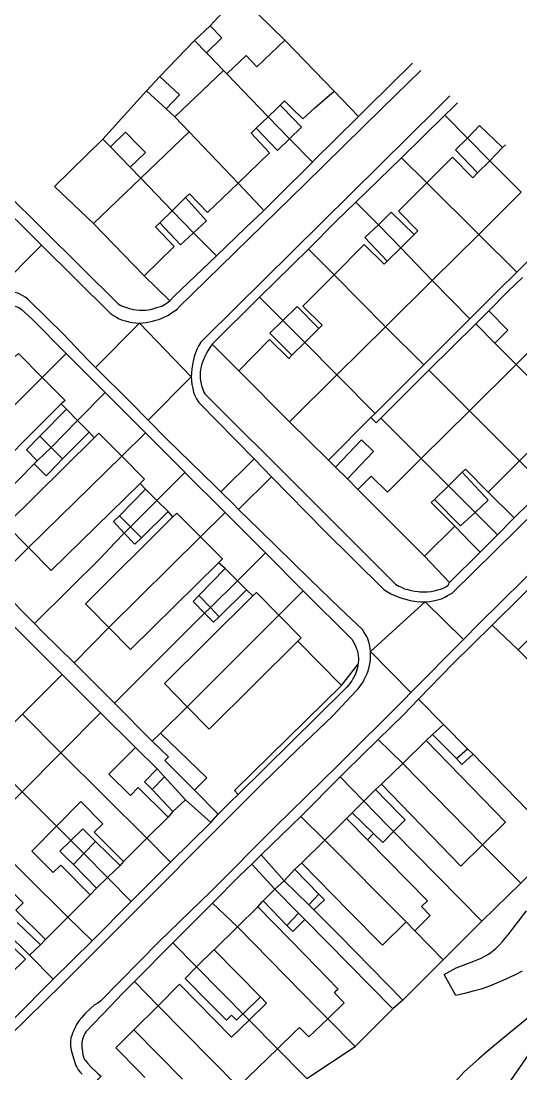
# Model space of a CAD drawing. Header units: millimetres. Extents: x 111502 to 977541, y 8702 to 1044108.
# Drawn here: x 972915.1 to 972991.1, y 471311.6 to 471471.8 of the extents above; entities that cross this region are included whole.
import ezdxf

# ---------------------------------------------------------------- set-up
doc = ezdxf.new("R2010")
doc.units = ezdxf.units.MM
doc.header["$LTSCALE"] = 0.25
doc.layers.add('X HVSS Site Background', color=8, linetype='Continuous')

# ---------------------------------------------------------------- blocks, each defined once
blk = doc.blocks.new('OS MAP')
at = {"layer": 'X HVSS Site Background'}
for points in [[(486640.2, 236041.6), (486681.55, 236000), (486683.05, 235998.5), (486711.65, 235970.2), (486712.05, 235969.95), (486712.5, 235969.8), (486712.95, 235969.6), (486713.4, 235969.45), (486713.8, 235969.35), (486713.95, 235969.3), (486714.45, 235969.25), (486714.9, 235969.2), (486715.85, 235969.2), (486716.3, 235969.25), (486716.8, 235969.35), (486717.7, 235969.65), (486718.1, 235969.8), (486718.3, 235969.85), (486719.1, 235970.35), (486719.5, 235970.65)], [(486737, 236010.3), (486730.95, 236016.24), (486729.99, 236017.18), (486725.64, 236012.49)], [(486723.3, 236010.22), (486725.64, 236012.49)], [(486725.64, 236012.49), (486727.44, 236010.63), (486725.1, 236008.36)], [(486737, 236010.3), (486732.78, 236006.26), (486731.14, 236007.97), (486728.2, 236005.15)], [(486737, 236010.3), (486744.5, 236002.55)], [(486723.3, 236010.22), (486717.99, 236004.77)], [(486725.1, 236008.36), (486723.3, 236010.22)], [(486725.1, 236008.36), (486725.45, 236008), (486727.68, 236005.69)], [(486714.9, 235967.25), (486715.9, 235967.35), (486716.9, 235967.55), (486717.4, 235967.7), (486717.85, 235967.8), (486718.2, 235967.95), (486719.3, 235968.45), (486719.8, 235968.8), (486720.3, 235969.1), (486720.7, 235969.4), (486720.8, 235969.5), (486720.85, 235969.6), (486740.05, 235988.4), (486751.85, 236000), (486757.7, 236005.67)], [(486727.68, 236005.69), (486720.31, 235998.61)], [(486728.2, 236005.15), (486727.68, 236005.69)], [(486748.23, 235998.7), (486749.55, 236000), (486756.44, 236006.77)], [(486717.99, 236004.77), (486715.99, 236002.61)], [(486718.99, 235999.84), (486720.99, 236002), (486718.03, 236004.74), (486717.99, 236004.77)], [(486734.5, 235998.65), (486733.15, 236000), (486728.2, 236005.15)], [(486715.99, 236002.61), (486709.35, 235995.25)], [(486715.99, 236002.61), (486718.99, 235999.84)], [(486736.3, 236000.4), (486736.95, 236001.05), (486738.05, 236000), (486739.75, 235998.35), (486741.6, 236000), (486744.5, 236002.55)], [(486748.23, 235998.7), (486746.97, 236000), (486744.5, 236002.55)], [(486762.12, 236001.8), (486760.3, 236000), (486724.95, 235965.05), (486724.25, 235964.35), (486723.95, 235963.85), (486723.7, 235963.35), (486723.45, 235962.75), (486723.25, 235962.15), (486723.1, 235961.6), (486723.05, 235961.5), (486722.85, 235960.3), (486722.75, 235959.1)], [(486763.29, 236000.78), (486762.5, 236000), (486761.35, 235998.9)], [(486720.31, 235998.61), (486718.99, 235999.84)], [(486734.5, 235998.65), (486735.9, 236000), (486736.3, 236000.4)], [(486737.75, 235995.3), (486739.55, 235997.05), (486736.7, 236000), (486736.3, 236000.4)], [(486720.31, 235998.61), (486722.45, 235996.35)], [(486732.65, 235996.9), (486734.5, 235998.65)], [(486737.75, 235995.3), (486734.5, 235998.65)], [(486741.2, 235991.75), (486741.3, 235991.85), (486748.23, 235998.7)], [(486761.35, 235998.9), (486754.75, 235992.4)], [(486764.8, 235995.4), (486761.35, 235998.9)], [(486710.48, 235994.08), (486712.71, 235996.24), (486712.79, 235996.32), (486714.66, 235994.38), (486715.71, 235993.3), (486715.8, 235993.2), (486713.49, 235990.97)], [(486722.45, 235996.35), (486715.1, 235989.3)], [(486729.9, 235988.55), (486722.45, 235996.35)], [(486729.9, 235988.55), (486734.7, 235993.15), (486731.9, 235996.15), (486732.65, 235996.9)], [(486732.65, 235996.9), (486735.9, 235993.5), (486737.75, 235995.3)], [(486764.8, 235995.4), (486766.65, 235997.3), (486770.15, 235993.95)], [(486707.9, 235982.4), (486702, 235988.05), (486709.35, 235995.25)], [(486710.48, 235994.08), (486709.35, 235995.25)], [(486741.2, 235991.75), (486737.75, 235995.3)], [(486766.3, 235990.1), (486763, 235993.6), (486764.8, 235995.4)], [(486768.2, 235991.95), (486764.8, 235995.4)], [(486770.15, 235993.95), (486770.59, 235994.39)], [(486713.49, 235990.97), (486710.48, 235994.08)], [(486768.2, 235991.95), (486770.15, 235993.95)], [(486733.8, 235984.4), (486735.85, 235986.4), (486741.2, 235991.75)], [(486754.75, 235992.4), (486747.8, 235985.65)], [(486758.6, 235988.6), (486754.75, 235992.4)], [(486758.6, 235988.6), (486762.5, 235992.5), (486765.6, 235989.35), (486766.3, 235990.1)], [(486766.3, 235990.1), (486768.2, 235991.95)], [(486772.95, 235987.15), (486768.2, 235991.95)], [(486715.1, 235989.3), (486713.49, 235990.97)], [(486715.1, 235989.3), (486707.9, 235982.4)], [(486719.9, 235984.35), (486715.1, 235989.3)], [(486721.9, 235986.35), (486722.5, 235986.9), (486725.25, 235984.1), (486729.9, 235988.55)], [(486733.8, 235984.4), (486733.3, 235984.95), (486729.9, 235988.55)], [(486756.7, 235980.75), (486757.25, 235981.3), (486754.3, 235984.3), (486758.6, 235988.6)], [(486766.5, 235980.75), (486758.6, 235988.6)], [(486692.2, 235986.82), (486699.98, 235979.12)], [(486719.9, 235984.35), (486721.9, 235986.35)], [(486723.15, 235981), (486725.1, 235982.8), (486721.9, 235986.35)], [(486772.95, 235987.15), (486766.5, 235980.75)], [(486747.8, 235985.65), (486744.85, 235982.75), (486740.6, 235978.5)], [(486751.25, 235982.2), (486747.8, 235985.65)], [(486718, 235982.5), (486719.9, 235984.35)], [(486723.15, 235981), (486719.9, 235984.35)], [(486731.08, 235981.79), (486733.8, 235984.4)], [(486751.25, 235982.2), (486753.2, 235984.15), (486756.7, 235980.75)], [(486707.9, 235982.4), (486715.6, 235974.45)], [(486715.6, 235974.45), (486720.2, 235978.9), (486717.35, 235981.9), (486718, 235982.5)], [(486718, 235982.5), (486721.15, 235979.15), (486723.15, 235981)], [(486726.6, 235977.5), (486731.08, 235981.79)], [(486752.6, 235976.65), (486749.2, 235980.25), (486751.25, 235982.2)], [(486754.65, 235978.7), (486751.25, 235982.2)], [(486723.15, 235981), (486726.6, 235977.5)], [(486754.65, 235978.7), (486756.7, 235980.75)], [(486766.5, 235980.75), (486759.45, 235973.75)], [(486772.3, 235975), (486766.5, 235980.75)], [(486778.7, 235981.35), (486772.3, 235975)], [(486693.2, 235972.3), (486699.98, 235979.12)], [(486699.98, 235979.12), (486710.5, 235968.7), (486710.95, 235968.4), (486711.4, 235968.15), (486711.8, 235967.9), (486712.3, 235967.7), (486712.8, 235967.6), (486713.3, 235967.45), (486713.75, 235967.35), (486714.35, 235967.3), (486714.9, 235967.25)], [(486740.6, 235978.5), (486733.15, 235971.2)], [(486744.5, 235974.6), (486740.6, 235978.5)], [(486744.5, 235974.6), (486749.1, 235979.2), (486752.15, 235976.2), (486752.6, 235976.65)], [(486752.6, 235976.65), (486754.65, 235978.7)], [(486759.45, 235973.75), (486754.65, 235978.7)], [(486719.5, 235970.65), (486720.2, 235971.35), (486726.6, 235977.5)], [(486715.6, 235974.45), (486719.5, 235970.65)], [(486742.2, 235966.45), (486742.7, 235966.95), (486739.75, 235969.85), (486744.5, 235974.6)], [(486752.35, 235966.7), (486744.5, 235974.6)], [(486759.45, 235973.75), (486752.35, 235966.7)], [(486765.15, 235967.9), (486759.45, 235973.75)], [(486772.3, 235975), (486769.4, 235972.15), (486765.15, 235967.9)], [(486773.15, 235974.2), (486771, 235972.1), (486768.03, 235969.11)], [(486708.2, 235960.51), (486707.05, 235961.65), (486703.3, 235965.6), (486698.2, 235970.65), (486697.9, 235970.95), (486697.5, 235971.2), (486696.8, 235971.6), (486696.4, 235971.8), (486695.95, 235971.9), (486695.15, 235972.05), (486694.35, 235972.15), (486693.2, 235972.3)], [(486692.52, 235970.53), (486692.7, 235970.55), (486693.2, 235970.55), (486693.7, 235970.5), (486694.7, 235970.3), (486695.6, 235970), (486696.1, 235969.8), (486696.55, 235969.6), (486696.9, 235969.35), (486698.55, 235967.9), (486703.75, 235962.65)], [(486733.15, 235971.2), (486725.95, 235964.05)], [(486736.7, 235967.65), (486733.15, 235971.2)], [(486736.7, 235967.65), (486738.9, 235969.8), (486742.2, 235966.45)], [(486768.03, 235969.11), (486766.05, 235967.15)], [(486768.97, 235964.2), (486770.95, 235966.16), (486768.03, 235969.11)], [(486714.9, 235967.25), (486708.2, 235960.51)], [(486714.9, 235967.25), (486722.75, 235959.1)], [(486738.1, 235962.35), (486734.75, 235965.7), (486736.7, 235967.65)], [(486740.05, 235964.3), (486736.7, 235967.65)], [(486765.15, 235967.9), (486758.15, 235960.9)], [(486766.05, 235967.15), (486758.9, 235960.1)], [(486766.05, 235967.15), (486768.97, 235964.2)], [(486779.3, 235968.05), (486772.2, 235960.95)], [(486740.05, 235964.3), (486742.2, 235966.45)], [(486752.35, 235966.7), (486744.95, 235959.4)], [(486758.15, 235960.9), (486752.35, 235966.7)], [(486758.35, 235924.85), (486759, 235924.9), (486759.6, 235925), (486760.25, 235925.15), (486760.85, 235925.3), (486761.35, 235925.55), (486761.75, 235925.8), (486762.45, 235926.15), (486788.5, 235951.8), (486802.87, 235966.14)], [(486725.95, 235964.05), (486725.6, 235963.55), (486725.3, 235963.05), (486725.1, 235962.7), (486724.85, 235962.15), (486724.6, 235961.55), (486724.4, 235961.05), (486724.25, 235960.45), (486724.15, 235959.85), (486724.15, 235958.9), (486724.2, 235958.45), (486724.4, 235957.55), (486724.55, 235957.2), (486724.7, 235956.75), (486724.85, 235956.5), (486739.45, 235941.95), (486739.82, 235941.58)], [(486725.95, 235964.05), (486730, 235960)], [(486730, 235960), (486734.7, 235964.75), (486737.6, 235961.85), (486738.1, 235962.35)], [(486738.1, 235962.35), (486740.05, 235964.3)], [(486744.95, 235959.4), (486740.05, 235964.3)], [(486772.2, 235960.95), (486768.97, 235964.2)], [(486696, 235962.15), (486696.5, 235962.65), (486700.1, 235959)], [(486703.75, 235962.65), (486700.1, 235959)], [(486703.75, 235962.65), (486703.8, 235962.6), (486709.7, 235956.7)], [(486758.15, 235960.9), (486750.75, 235953.5)], [(486807.4, 235962.17), (486803.5, 235958.2), (486793.25, 235948.15), (486780.05, 235934.85), (486766.55, 235921.5), (486764.17, 235919.1)], [(486772.2, 235960.95), (486765.1, 235953.9)], [(486776.4, 235956.75), (486772.2, 235960.95)], [(486700.1, 235959), (486686.25, 235945.15)], [(486700.1, 235959), (486703.6, 235955.5), (486703, 235954.95)], [(486716.21, 235952.49), (486713.6, 235955.15), (486708.2, 235960.51)], [(486722.75, 235959.1), (486716.21, 235952.49)], [(486722.75, 235959.1), (486722.85, 235957.9), (486723, 235957.3), (486723.15, 235956.75), (486723.35, 235956.25), (486723.6, 235955.75), (486723.85, 235955.3), (486723.95, 235955.15), (486732.33, 235946.59)], [(486737.75, 235952.25), (486730, 235960)], [(486744.95, 235959.4), (486737.75, 235952.25)], [(486750.75, 235953.5), (486744.95, 235959.4)], [(486758.9, 235960.1), (486751.6, 235952.8)], [(486765.1, 235953.9), (486758.9, 235960.1)], [(486709.7, 235956.7), (486705.5, 235952.45)], [(486709.7, 235956.7), (486715.83, 235950.57)], [(486703, 235954.95), (486689.7, 235941.7), (486688, 235940), (486684.56, 235943.44)], [(486703.8, 235954.15), (486703, 235954.95)], [(486772.7, 235946.3), (486777.4, 235950.95), (486773.95, 235954.35), (486774.45, 235954.85)], [(486703.8, 235954.15), (486699.75, 235950.05)], [(486703.8, 235954.15), (486705.5, 235952.45)], [(486750.12, 235952.88), (486743.65, 235946.4)], [(486750.75, 235953.5), (486750.12, 235952.88)], [(486751.6, 235952.8), (486750.9, 235952.1), (486750.12, 235952.88)], [(486757.75, 235946.65), (486751.6, 235952.8)], [(486765.1, 235953.9), (486757.75, 235946.65)], [(486772.7, 235946.3), (486765.1, 235953.9)], [(486705.5, 235952.45), (486701.45, 235948.35)], [(486705.5, 235952.45), (486707.25, 235950.65)], [(486727.28, 235941.59), (486726.35, 235942.5), (486719, 235949.65), (486716.21, 235952.49)], [(486743.65, 235946.4), (486737.75, 235952.25)], [(486698.05, 235933.1), (486694.65, 235936.55), (486708, 235949.8)], [(486699.75, 235950.05), (486697.7, 235947.98), (486699.37, 235946.32)], [(486701.45, 235948.35), (486699.75, 235950.05)], [(486707.25, 235950.65), (486703.2, 235946.6)], [(486707.25, 235950.65), (486708, 235949.8)], [(486708, 235949.8), (486708.75, 235950.5), (486712.2, 235947)], [(486715.83, 235950.57), (486712.2, 235947)], [(486715.83, 235950.57), (486716, 235950.4), (486721.8, 235944.55), (486721.83, 235944.53)], [(486744.71, 235945.34), (486748.66, 235949.51), (486750.52, 235947.74), (486746.53, 235943.54)], [(486701.45, 235948.35), (486700.52, 235947.43), (486699.37, 235946.32)], [(486703.2, 235946.6), (486701.45, 235948.35)], [(486712.2, 235947), (486698.05, 235933.1)], [(486698.91, 235945.84), (486700.74, 235944.03), (486702.32, 235945.68), (486703.2, 235946.6)], [(486699.37, 235946.32), (486698.91, 235945.84)], [(486712.2, 235947), (486715.65, 235943.5), (486715, 235942.85)], [(486732.33, 235946.59), (486727.28, 235941.59)], [(486732.33, 235946.59), (486734.99, 235943.87)], [(486744.71, 235945.34), (486744.4, 235945.65), (486743.65, 235946.4)], [(486757.75, 235946.65), (486752.61, 235941.51), (486750.16, 235943.96), (486748.14, 235941.94)], [(486761.9, 235942.5), (486757.75, 235946.65)], [(486767.95, 235941.55), (486772.7, 235946.3)], [(486776.65, 235942.3), (486772.7, 235946.3)], [(486698.91, 235945.84), (486691.67, 235938.55)], [(486746.53, 235943.54), (486744.71, 235945.34)], [(486764, 235944.55), (486764.5, 235945.05), (486767.95, 235941.55)], [(486721.83, 235944.53), (486717.55, 235940.25)], [(486721.83, 235944.53), (486727.93, 235938.43)], [(486734.99, 235943.87), (486729.98, 235938.92)], [(486734.99, 235943.87), (486742.95, 235935.75), (486752.05, 235926.75), (486753.15, 235926.05), (486754.35, 235925.55), (486754.95, 235925.35), (486755.2, 235925.3), (486755.75, 235925.15), (486756.4, 235925), (486757.1, 235924.9), (486757.7, 235924.85), (486758.35, 235924.85)], [(486748.14, 235941.94), (486746.53, 235943.54)], [(486761.9, 235942.5), (486764, 235944.55)], [(486764, 235944.55), (486767.95, 235940.3), (486765.95, 235938.45)], [(486715, 235942.85), (486701.5, 235929.6), (486698.05, 235933.1)], [(486715.8, 235942), (486711.85, 235937.95)], [(486715.8, 235942), (486715, 235942.85)], [(486717.55, 235940.25), (486715.8, 235942)], [(486729.98, 235938.92), (486729.2, 235939.69), (486727.28, 235941.59)], [(486739.82, 235941.58), (486753.85, 235927.55), (486754.35, 235927.25), (486754.75, 235927.1), (486755.2, 235926.85), (486755.75, 235926.7), (486756.25, 235926.55), (486756.8, 235926.45), (486757.3, 235926.4), (486757.55, 235926.35), (486758.7, 235926.35), (486759.25, 235926.4), (486759.75, 235926.5), (486760.3, 235926.65), (486760.7, 235926.8), (486761.15, 235926.95), (486761.5, 235927.15), (486761.85, 235927.4), (486762.05, 235927.8)], [(486748.14, 235941.94), (486758.25, 235931.8)], [(486759.8, 235940.4), (486761.9, 235942.5)], [(486763.05, 235864.95), (486761.25, 235868.15), (486763.1, 235869.15), (486765.35, 235870.05), (486766.8, 235870.6), (486768.1, 235871.3), (486769.1, 235872.1), (486769.65, 235872.65), (486770.15, 235873.2), (486771.15, 235874.4), (486771.6, 235875), (486772.1, 235875.65), (486773.75, 235877.85)], [(486765.95, 235938.45), (486761.9, 235942.5)], [(486771.9, 235937.65), (486767.95, 235941.55)], [(486771.9, 235937.65), (486776.65, 235942.3)], [(486717.55, 235940.25), (486713.55, 235936.25)], [(486719.25, 235938.6), (486717.55, 235940.25)], [(486762.85, 235936.35), (486759.3, 235939.95), (486759.8, 235940.4)], [(486765.95, 235938.45), (486763.75, 235936.4), (486759.8, 235940.4)], [(486719.25, 235938.6), (486715.2, 235934.6)], [(486720, 235937.8), (486719.25, 235938.6)], [(486720, 235937.8), (486720.6, 235938.35), (486724.2, 235934.75)], [(486727.93, 235938.43), (486724.2, 235934.75)], [(486727.93, 235938.43), (486734.08, 235932.28)], [(486750.05, 235917.3), (486749.95, 235918.1), (486749.85, 235918.55), (486749.8, 235918.75), (486749.65, 235919.2), (486749.5, 235919.6), (486749.3, 235919.9), (486749.05, 235920.3), (486748.85, 235920.65), (486745.45, 235923.85), (486740.8, 235928.3), (486733.15, 235935.8), (486729.98, 235938.92)], [(486765.95, 235938.45), (486769.35, 235935.05)], [(486710.25, 235920.95), (486707.49, 235923.74), (486706.7, 235924.55), (486720, 235937.8)], [(486712.6, 235935.3), (486710.95, 235937.05), (486711.85, 235937.95)], [(486711.85, 235937.95), (486713.55, 235936.25)], [(486769.35, 235935.05), (486771.9, 235937.65)], [(486712.6, 235935.3), (486711.2, 235933.85), (486708.9, 235931.4), (486704.35, 235926.95), (486698.95, 235921.55)], [(486713.55, 235936.25), (486712.6, 235935.3)], [(486715.2, 235934.6), (486714.18, 235933.62), (486712.6, 235935.3)], [(486713.55, 235936.25), (486715.2, 235934.6)], [(486758.25, 235931.8), (486762.85, 235936.35)], [(486765.38, 235933.79), (486762.85, 235936.35)], [(486773.1, 235868.65), (486772.15, 235868.15), (486771.2, 235867.7), (486770.2, 235867.25), (486768.15, 235866.4), (486766.9, 235865.95), (486765.65, 235865.6), (486764.35, 235865.25), (486763.05, 235864.95)], [(486766.75, 235932.4), (486769.35, 235935.05)], [(486724.2, 235934.75), (486710.25, 235920.95)], [(486724.2, 235934.75), (486727.55, 235931.4), (486726.95, 235930.8)], [(486766.75, 235932.4), (486765.38, 235933.79)], [(486698.05, 235933.1), (486692.7, 235927.85)], [(486734.08, 235932.28), (486731.7, 235929.92), (486729.8, 235928.05)], [(486734.08, 235932.28), (486739.83, 235926.52)], [(486762.05, 235927.8), (486758.25, 235931.8)], [(486762.05, 235927.8), (486766.75, 235932.4)], [(486726.95, 235930.8), (486713.55, 235917.6), (486710.25, 235920.95)], [(486727.95, 235929.9), (486726.95, 235930.8)], [(486727.95, 235929.9), (486723.95, 235925.8)], [(486729.8, 235928.05), (486727.95, 235929.9)], [(486698.95, 235921.55), (486694.04, 235926.5), (486692.7, 235927.85)], [(486729.8, 235928.05), (486725.7, 235924)], [(486731.2, 235926.65), (486729.8, 235928.05)], [(486775.65, 235928.35), (486772.95, 235925.65), (486768.55, 235921.3)], [(486722.15, 235908.9), (486718.7, 235912.45), (486732.15, 235925.75)], [(486723.95, 235925.8), (486723.05, 235924.9), (486724.8, 235923.1)], [(486725.7, 235924), (486723.95, 235925.8)], [(486731.2, 235926.65), (486727.05, 235922.55)], [(486732.15, 235925.75), (486731.2, 235926.65)], [(486732.15, 235925.75), (486732.7, 235926.25), (486736.1, 235922.8)], [(486739.83, 235926.52), (486736.1, 235922.8)], [(486739.83, 235926.52), (486747.2, 235919.15), (486747.6, 235918.45), (486747.75, 235918.1), (486747.9, 235917.7), (486748.05, 235917.4), (486748.15, 235916.6), (486748.2, 235916.4), (486748.2, 235915.95), (486748.15, 235915.55), (486748.12, 235915.32)], [(486692.05, 235924.85), (486703.15, 235913.8)], [(486725.7, 235924), (486724.8, 235923.1)], [(486727.05, 235922.55), (486725.7, 235924)], [(486750.05, 235917.3), (486758.35, 235924.85)], [(486758.35, 235924.85), (486764.17, 235919.1)], [(486724.8, 235923.1), (486711.1, 235909.45)], [(486736.1, 235922.8), (486722.15, 235908.9)], [(486724.8, 235923.1), (486726.15, 235921.75), (486727.05, 235922.55)], [(486736.1, 235922.8), (486739.5, 235919.35), (486739, 235918.85)], [(486704.95, 235915.55), (486700.2, 235920.25), (486698.95, 235921.55)], [(486710.25, 235920.95), (486704.95, 235915.55)], [(486768.55, 235921.3), (486762.55, 235915.4), (486757.35, 235910.05)], [(486772.5, 235917.55), (486768.55, 235921.3)], [(486772.5, 235917.55), (486777, 235922), (486780.1, 235918.95), (486780.65, 235919.5)], [(486764.17, 235919.1), (486756.18, 235911.04)], [(486739, 235918.85), (486725.5, 235905.5), (486722.15, 235908.9)], [(486739, 235918.85), (486745.65, 235912.1)], [(486780.3, 235909.6), (486772.5, 235917.55)], [(486689.45, 235853.05), (486695.2, 235858.9), (486703.15, 235866.7), (486717.25, 235880.8), (486724.7, 235888.3), (486733.5, 235897.1), (486739.05, 235902.5), (486744.25, 235907.45), (486747.8, 235911.25), (486748.1, 235911.55), (486748.5, 235912), (486748.8, 235912.5), (486748.9, 235912.6), (486749.1, 235913.05), (486749.55, 235913.95), (486749.65, 235914.2), (486749.8, 235914.7), (486749.9, 235915.15), (486750, 235915.65), (486750.05, 235916.05), (486750.05, 235917.3)], [(486756.18, 235911.04), (486750.05, 235917.3)], [(486711.1, 235909.45), (486704.95, 235915.55)], [(486748.12, 235915.32), (486748.1, 235915.1), (486748, 235914.65), (486747.7, 235913.75), (486747.5, 235913.4), (486747.4, 235913.25), (486747.2, 235912.85), (486746.7, 235912.15), (486746.4, 235911.8), (486746.05, 235911.45), (486729.91, 235895.54)], [(486745.65, 235912.1), (486748.12, 235915.32)], [(486697.1, 235907.75), (486703.15, 235913.8)], [(486703.15, 235913.8), (486709, 235907.95)], [(486756.18, 235911.04), (486755.15, 235910), (486745.05, 235899.9), (486735.5, 235890.55), (486725.75, 235880.8), (486717.85, 235873.1), (486709, 235864.1), (486708.55, 235863.8), (486708, 235863.5), (486707.5, 235863.05), (486706.6, 235862.15), (486706.15, 235861.6), (486705.75, 235861.15), (486705.35, 235860.55), (486705.2, 235860.2), (486705, 235859.9), (486704.85, 235859.55), (486704.7, 235859.25), (486704.6, 235858.9), (486704.55, 235858.8), (486704.45, 235858.45), (486704.4, 235858.05), (486704.4, 235857.3), (486704.5, 235856.65), (486704.7, 235855.95), (486705.15, 235854.6), (486705.3, 235854.2), (486705.4, 235854.05), (486705.6, 235853.65), (486705.9, 235853.3), (486706.2, 235853)], [(486745.65, 235912.1), (486729.35, 235896.13), (486729.91, 235895.54)], [(486716.85, 235903.65), (486711.1, 235909.45)], [(486757.35, 235910.05), (486755.05, 235907.65), (486751.2, 235903.9)], [(486761.15, 235906.2), (486757.35, 235910.05)], [(486691.2, 235901.9), (486697.1, 235907.75)], [(486702.95, 235901.9), (486697.1, 235907.75)], [(486702.95, 235901.9), (486709, 235907.95)], [(486709, 235907.95), (486714.3, 235902.7)], [(486722.15, 235908.9), (486718.11, 235904.89)], [(486761.15, 235906.2), (486759.5, 235904.65)], [(486764.8, 235902.5), (486761.15, 235906.2)], [(486718.11, 235904.89), (486716.85, 235903.65)], [(486723.3, 235896.2), (486725.15, 235898.05), (486718.11, 235904.89)], [(486759.5, 235904.65), (486758.5, 235903.75)], [(486763.15, 235901), (486759.5, 235904.65)], [(486723.3, 235896.2), (486718.75, 235900.7), (486719.3, 235901.25), (486716.85, 235903.65)], [(486751.2, 235903.9), (486746.2, 235899), (486745.45, 235898.25)], [(486754.95, 235900.25), (486751.2, 235903.9)], [(486754.95, 235900.25), (486758.5, 235903.75)], [(486758.5, 235903.75), (486770.6, 235891.35), (486767.1, 235887.9)], [(486691.2, 235901.9), (486697.05, 235895.95)], [(486697.05, 235895.95), (486702.95, 235901.9)], [(486716.05, 235888.9), (486702.95, 235901.9)], [(486714.3, 235902.7), (486710.25, 235898.65), (486713.55, 235895.4), (486714.7, 235896.6), (486719.25, 235892.1)], [(486714.3, 235902.7), (486717.6, 235899.45)], [(486763.15, 235901), (486764.8, 235902.5)], [(486765.65, 235901.65), (486763.95, 235900.1), (486763.15, 235901)], [(486765.65, 235901.65), (486764.8, 235902.5)], [(486765.65, 235901.65), (486778.9, 235888.05), (486772.9, 235882.05)], [(486751.7, 235897.1), (486754.95, 235900.25)], [(486767.1, 235887.9), (486754.95, 235900.25)], [(486716.85, 235896.3), (486715.65, 235897.45), (486717.6, 235899.45)], [(486718.7, 235898.25), (486716.85, 235896.3)], [(486717.6, 235899.45), (486718.7, 235898.25)], [(486718.7, 235898.25), (486721.9, 235894.75)], [(486745.45, 235898.25), (486739.45, 235892.2)], [(486749.05, 235894.5), (486745.45, 235898.25)], [(486751.7, 235897.1), (486750.8, 235896.3)], [(486767.1, 235887.9), (486763.8, 235884.65), (486751.7, 235897.1)], [(486690.95, 235889.8), (486697.05, 235895.95)], [(486697.05, 235895.95), (486702.3, 235890.7)], [(486720, 235892.95), (486716.85, 235896.3)], [(486723.3, 235896.2), (486726.9, 235892.55)], [(486729.91, 235895.54), (486728.75, 235894.4), (486726.9, 235892.55)], [(486750.8, 235896.3), (486749.05, 235894.5)], [(486753.55, 235889.9), (486755.3, 235891.7), (486754.48, 235892.53), (486750.8, 235896.3)], [(486712.5, 235885.35), (486708, 235889.8), (486709.35, 235891.1), (486706, 235894.45), (486702.3, 235890.7)], [(486721.9, 235894.75), (486720, 235892.95)], [(486725.75, 235891.3), (486721.9, 235894.75)], [(486747.27, 235892.73), (486749.05, 235894.5)], [(486753.55, 235889.9), (486752.73, 235890.73), (486749.05, 235894.5)], [(486719.25, 235892.1), (486716.05, 235888.9)], [(486720, 235892.95), (486719.25, 235892.1)], [(486725.75, 235891.3), (486726.9, 235892.55)], [(486739.45, 235892.2), (486738.1, 235890.85), (486733.43, 235886.37)], [(486743.1, 235888.6), (486739.45, 235892.2)], [(486743.1, 235888.6), (486746.41, 235891.89)], [(486746.41, 235891.89), (486747.27, 235892.73)], [(486749.58, 235888.66), (486746.45, 235891.85), (486746.41, 235891.89)], [(486750.52, 235889.61), (486747.27, 235892.73)], [(486702.3, 235890.7), (486698.55, 235886.9), (486701.8, 235883.65), (486702.95, 235884.8), (486707.4, 235880.3)], [(486702.3, 235890.7), (486704.45, 235888.52)], [(486708.2, 235888.4), (486706.29, 235890.34), (486704.45, 235888.52)], [(486719.65, 235885.25), (486725.75, 235891.3)], [(486690.95, 235889.8), (486704, 235876.9)], [(486704.45, 235888.52), (486702.81, 235886.91), (486703.97, 235885.77), (486704.85, 235884.9)], [(486704.45, 235888.52), (486705.57, 235887.42), (486706.45, 235886.55)], [(486716.05, 235888.9), (486712.5, 235885.35)], [(486716.05, 235888.9), (486719.65, 235885.25)], [(486739.55, 235885.1), (486743.1, 235888.6)], [(486755.45, 235876.15), (486743.1, 235888.6)], [(486749.58, 235888.66), (486750.52, 235889.61)], [(486749.58, 235888.66), (486758.7, 235879.35), (486757.82, 235878.48), (486759.14, 235877.14), (486756.77, 235874.8)], [(486750.52, 235889.61), (486751.9, 235888.25), (486753.55, 235889.9)], [(486767, 235876.25), (486753.55, 235889.9)], [(486706.45, 235886.55), (486708.2, 235888.4)], [(486708.2, 235888.4), (486711.95, 235884.75)], [(486772.9, 235882.05), (486767.1, 235887.9)], [(486704.85, 235884.9), (486706.45, 235886.55)], [(486706.45, 235886.55), (486710.05, 235882.9)], [(486712.5, 235885.35), (486711.95, 235884.75)], [(486733.43, 235886.37), (486733.2, 235886.15), (486732, 235884.95)], [(486736.9, 235882.4), (486733.43, 235886.37)], [(486708.35, 235881.3), (486704.85, 235884.9)], [(486711.95, 235884.75), (486710.05, 235882.9)], [(486713.65, 235879.25), (486719.65, 235885.25)], [(486732, 235884.95), (486730.1, 235883.15), (486726, 235879)], [(486735.5, 235881.15), (486732, 235884.95)], [(486736.9, 235882.4), (486738.5, 235884.15)], [(486738.5, 235884.15), (486739.55, 235885.1)], [(486742.2, 235880.4), (486738.57, 235884.07), (486738.5, 235884.15)], [(486746.76, 235877.77), (486739.58, 235885.08), (486739.55, 235885.1)], [(486700.6, 235873.5), (486696.1, 235877.95), (486697.2, 235879.05), (486693.9, 235882.35), (486690.4, 235878.85)], [(486710.05, 235882.9), (486708.35, 235881.3)], [(486710.05, 235882.9), (486713.65, 235879.25)], [(486735.5, 235881.15), (486736.9, 235882.4)], [(486740.65, 235878.75), (486736.9, 235882.4)], [(486708.35, 235881.3), (486707.4, 235880.3)], [(486733.7, 235879.35), (486735.5, 235881.15)], [(486739.1, 235877.5), (486735.5, 235881.15)], [(486772.9, 235882.05), (486767, 235876.25)], [(486707.4, 235880.3), (486704, 235876.9)], [(486707.7, 235873.3), (486713.65, 235879.25)], [(486726, 235879), (486720, 235872.95)], [(486729.8, 235875.4), (486726, 235879)], [(486732.9, 235878.45), (486733.56, 235879.2), (486733.7, 235879.35)], [(486733.7, 235879.35), (486733.71, 235879.34), (486737.3, 235875.6)], [(486742.2, 235880.4), (486740.65, 235878.75)], [(486742.2, 235880.4), (486743.05, 235879.5), (486741.45, 235878)], [(486690.4, 235878.85), (486687.2, 235875.65), (486690.55, 235872.3), (486691.18, 235872.96), (486689.43, 235874.64), (486689.9, 235875.12), (486691.34, 235876.6), (486693.09, 235874.89), (486694.05, 235873.95), (486696.27, 235871.77), (486697.56, 235870.51), (486696.7, 235869.65), (486696.1, 235869.05), (486692.2, 235865.1)], [(486729.8, 235875.4), (486732.9, 235878.45)], [(486743.55, 235861.4), (486746.06, 235863.87), (486744.57, 235865.39), (486744.95, 235865.76), (486745.15, 235865.95), (486740.12, 235871.08), (486732.9, 235878.45)], [(486737.3, 235875.6), (486739.1, 235877.5)], [(486740.05, 235876.5), (486739.1, 235877.5)], [(486741.45, 235878), (486740.67, 235878.73), (486740.65, 235878.75)], [(486745.26, 235874.12), (486741.49, 235877.96), (486741.45, 235878)], [(486755.45, 235876.15), (486751.85, 235872.6), (486746.76, 235877.77)], [(486696.3, 235876.05), (486699.85, 235872.65)], [(486704, 235876.9), (486700.6, 235873.5)], [(486704, 235876.9), (486707.7, 235873.3)], [(486737.3, 235875.6), (486738.25, 235874.7), (486740.05, 235876.5)], [(486753.45, 235862.95), (486740.05, 235876.5)], [(486756.77, 235874.8), (486755.45, 235876.15)], [(486767, 235876.25), (486761.1, 235870.4)], [(486694.7, 235874.55), (486698.2, 235871.1)], [(486726.27, 235871.92), (486729.8, 235875.4)], [(486743.55, 235861.4), (486742.06, 235862.91), (486729.8, 235875.4)], [(486754.95, 235864.25), (486745.26, 235874.12)], [(486761.1, 235870.4), (486756.77, 235874.8)], [(486699.85, 235872.65), (486698.2, 235871.1)], [(486700.6, 235873.5), (486699.85, 235872.65)], [(486701.8, 235867.45), (486707.7, 235873.3)], [(486720, 235872.95), (486714.13, 235867.08)], [(486723.6, 235869.3), (486720, 235872.95)], [(486778, 235864.8), (486770.2, 235858.4), (486768.95, 235857.4), (486767.75, 235856.4), (486766.5, 235855.35), (486764.3, 235853.35), (486762.9, 235851.85)], [(486698.2, 235871.1), (486701.8, 235867.45)], [(486723.6, 235869.3), (486726.24, 235871.9), (486726.25, 235871.91), (486726.27, 235871.92)], [(486733.3, 235864.74), (486726.27, 235871.92)], [(486789.1, 235872.4), (486784.25, 235867.55), (486780.15, 235862.9), (486775.1, 235857.45), (486768.95, 235848.6), (486766, 235843.6), (486763.55, 235839.55), (486763.4, 235839.05), (486763.2, 235838.25), (486763.2, 235836.95), (486763.3, 235836.55), (486763.5, 235835.9), (486763.65, 235835.5), (486763.85, 235835.15), (486764.1, 235834.8), (486764.35, 235834.51)], [(486723.6, 235869.3), (486721.85, 235867.55), (486725.55, 235863.8), (486726.33, 235863.03), (486728.08, 235861.25), (486728.12, 235861.21), (486728.89, 235861.97), (486729.65, 235861.19), (486729.66, 235861.21), (486730.64, 235862.15), (486730.64, 235862.16), (486730.65, 235862.17)], [(486723.6, 235869.3), (486727.25, 235865.6), (486728.04, 235864.79), (486730.65, 235862.17)], [(486761.1, 235870.4), (486754.95, 235864.25)], [(486695.8, 235861.4), (486701.8, 235867.45)], [(486714.13, 235867.08), (486712.3, 235865.25), (486710.43, 235863.3)], [(486717.75, 235863.4), (486714.13, 235867.08)], [(486717.75, 235863.4), (486721.01, 235866.69), (486721.05, 235866.65), (486728.92, 235858.62), (486731.58, 235861.22)], [(486730.65, 235862.17), (486730.66, 235862.17), (486733.3, 235864.74)], [(486733.3, 235864.74), (486734.22, 235863.8), (486731.58, 235861.22)], [(486710.43, 235863.3), (486706.75, 235859.45), (486706.6, 235859.2), (486706.45, 235858.9), (486706.25, 235858.3), (486706.2, 235858), (486706.15, 235857.85), (486706.15, 235856.95), (486706.2, 235856.85), (486706.3, 235855.95), (486706.45, 235855.5), (486706.55, 235855.25), (486706.7, 235855.05), (486706.9, 235854.8), (486707.05, 235854.6), (486707.25, 235854.4), (486707.3, 235854.3), (486708.6, 235853.05), (486709.1, 235852.7), (486699.35, 235843.1)], [(486714.06, 235859.74), (486717.75, 235863.4)], [(486729.9, 235851.05), (486717.75, 235863.4)], [(486747.7, 235857.2), (486753.45, 235862.95)], [(486754.95, 235864.25), (486753.45, 235862.95)], [(486731.58, 235861.22), (486730.65, 235862.17)], [(486743.55, 235861.4), (486740.65, 235858.65), (486739.25, 235860.1), (486738.54, 235859.41), (486735.9, 235856.85)], [(486747.7, 235857.2), (486743.55, 235861.4)], [(486715.7, 235852.5), (486714.9, 235853.35), (486711.3, 235857), (486713.86, 235859.54), (486714.06, 235859.74)], [(486721.45, 235852.23), (486714.06, 235859.74)], [(486735.9, 235856.85), (486735.89, 235856.86), (486731.58, 235861.22)], [(486735.9, 235856.85), (486729.9, 235851.05)], [(486740.38, 235852.32), (486739.9, 235852.8), (486735.91, 235856.84), (486735.91, 235856.85), (486735.9, 235856.85)], [(486740.38, 235852.32), (486747.7, 235857.2)]]:
    blk.add_lwpolyline(points, dxfattribs=at)

msp = doc.modelspace()

# ---------------------------------------------------------------- block references
at = {"lineweight": 0}
msp.add_blockref('OS MAP', (486218.2, 235458.61), dxfattribs=at)

doc.saveas('drawing.dxf')
